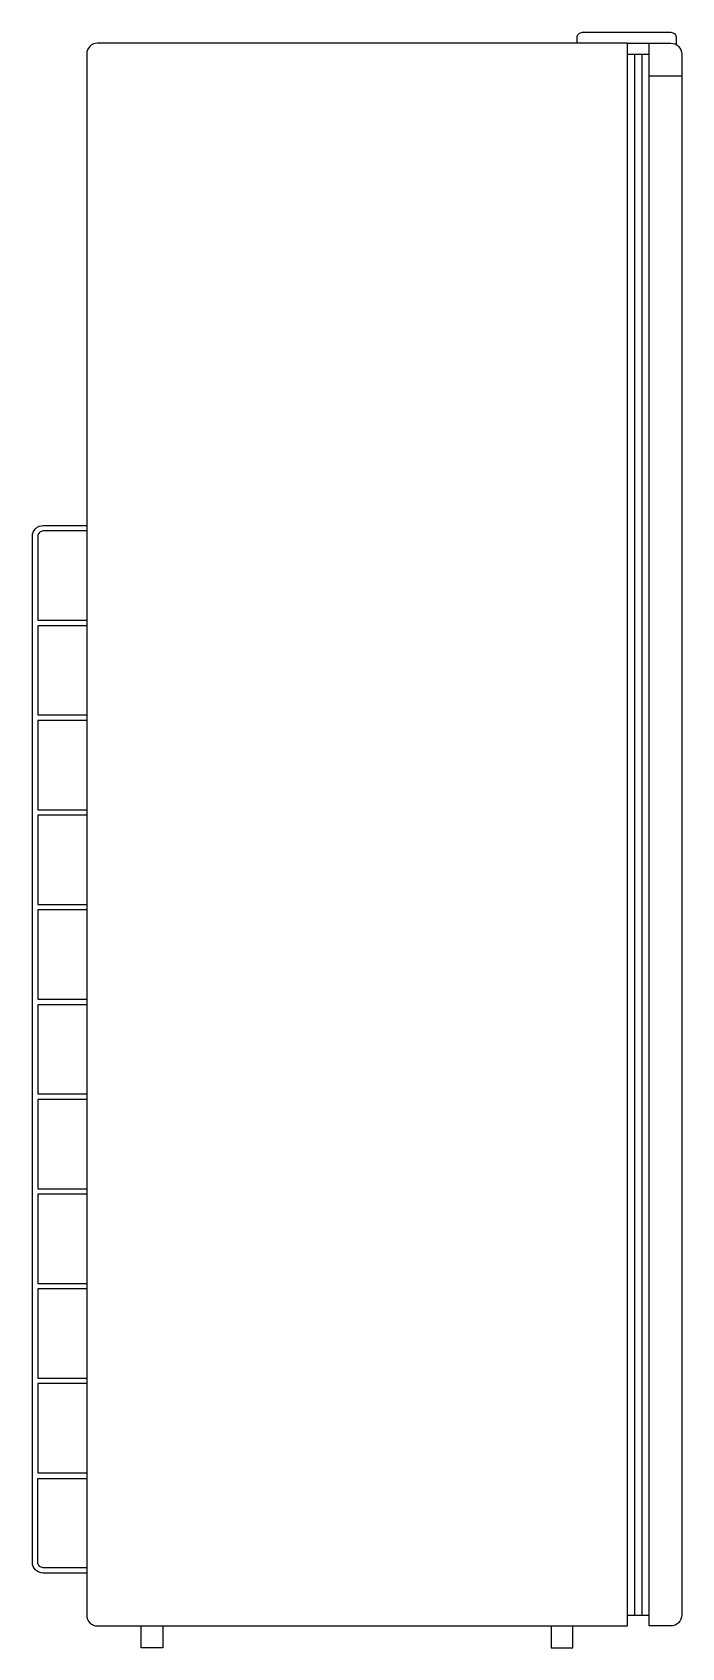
# Model space of a CAD drawing. Header units: millimetres. Extents: x -3067.14 to -3066.54, y 2860.14 to 2861.63.
import ezdxf

# ---------------------------------------------------------------- set-up
doc = ezdxf.new("R2010")
doc.units = ezdxf.units.MM
doc.header["$LTSCALE"] = 10
doc.layers.add('cozinha_freezers', color=2, linetype='Continuous')

msp = doc.modelspace()

# ---------------------------------------------------------------- linework, layer by layer
at = {"layer": 'cozinha_freezers'}
for p, q in [((-3066.5919, 2861.6193), (-3066.5719, 2861.6193)), ((-3066.5919, 2861.6093), (-3066.5719, 2861.6093)), ((-3066.5719, 2861.5893), (-3066.5419, 2861.5893)), ((-3066.5919, 2860.1743), (-3066.5719, 2860.1743))]:
    msp.add_line(p, q, dxfattribs=at)
at = {"layer": 'cozinha_freezers', "color": 1}
for p, q in [((-3066.5853, 2861.6093), (-3066.5853, 2860.1743)), ((-3066.5786, 2861.6093), (-3066.5786, 2860.1743))]:
    msp.add_line(p, q, dxfattribs=at)
for points in [[(-3066.6381, 2861.6193), (-3066.6381, 2861.6243, -0.414214), (-3066.6331, 2861.6293), (-3066.5519, 2861.6293, -0.414214), (-3066.5469, 2861.6243), (-3066.5469, 2861.6179)], [(-3067.0889, 2860.2128), (-3067.1289, 2860.2128, -0.414214), (-3067.1389, 2860.2228), (-3067.1389, 2861.1659, -0.414214), (-3067.1289, 2861.1759), (-3067.0889, 2861.1759)], [(-3067.0889, 2861.1709), (-3067.1289, 2861.1709, 0.414214), (-3067.1339, 2861.1659), (-3067.1339, 2861.0888), (-3067.0889, 2861.0888)], [(-3067.0889, 2860.2178), (-3067.1289, 2860.2178, -0.414214), (-3067.1339, 2860.2228), (-3067.1339, 2860.2999), (-3067.0889, 2860.2999)]]:
    msp.add_lwpolyline(points, format="xyb", dxfattribs=at)
at = {"layer": 'cozinha_freezers'}
for points in [[(-3066.5919, 2861.6193), (-3067.0789, 2861.6193, 0.414214), (-3067.0889, 2861.6093), (-3067.0889, 2860.1743, 0.414214), (-3067.0789, 2860.1643), (-3066.5919, 2860.1643), (-3066.5919, 2861.6193), (-3066.5919, 2861.6193)], [(-3066.5519, 2860.1643), (-3066.5719, 2860.1643), (-3066.5719, 2861.6193), (-3066.5519, 2861.6193, -0.414214), (-3066.5419, 2861.6093), (-3066.5419, 2860.1743, -0.414214)]]:
    msp.add_lwpolyline(points, format="xyb", close=True, dxfattribs=at)
at = {"layer": 'cozinha_freezers', "color": 1}
for points in [[(-3067.0889, 2861.0838), (-3067.1339, 2861.0838), (-3067.1339, 2861.0017), (-3067.0889, 2861.0017)], [(-3067.0889, 2860.9967), (-3067.1339, 2860.9967), (-3067.1339, 2860.9146), (-3067.0889, 2860.9146)], [(-3067.0889, 2860.9096), (-3067.1339, 2860.9096), (-3067.1339, 2860.8275), (-3067.0889, 2860.8275)], [(-3067.0889, 2860.8225), (-3067.1339, 2860.8225), (-3067.1339, 2860.7404), (-3067.0889, 2860.7404)], [(-3067.0889, 2860.7354), (-3067.1339, 2860.7354), (-3067.1339, 2860.6533), (-3067.0889, 2860.6533)], [(-3067.0889, 2860.6483), (-3067.1339, 2860.6483), (-3067.1339, 2860.5662), (-3067.0889, 2860.5662)], [(-3067.0889, 2860.5612), (-3067.1339, 2860.5612), (-3067.1339, 2860.4791), (-3067.0889, 2860.4791)], [(-3067.0889, 2860.4741), (-3067.1339, 2860.4741), (-3067.1339, 2860.392), (-3067.0889, 2860.392)], [(-3067.0889, 2860.387), (-3067.1339, 2860.387), (-3067.1339, 2860.3049), (-3067.0889, 2860.3049)]]:
    msp.add_lwpolyline(points, dxfattribs=at)
at = {"layer": 'cozinha_freezers'}
for points in [[(-3067.0189, 2860.1643), (-3067.0189, 2860.1443), (-3067.0389, 2860.1443), (-3067.0389, 2860.1643)], [(-3066.6619, 2860.1643), (-3066.6619, 2860.1443), (-3066.6419, 2860.1443), (-3066.6419, 2860.1643)]]:
    msp.add_lwpolyline(points, dxfattribs=at)

doc.saveas('drawing.dxf')
